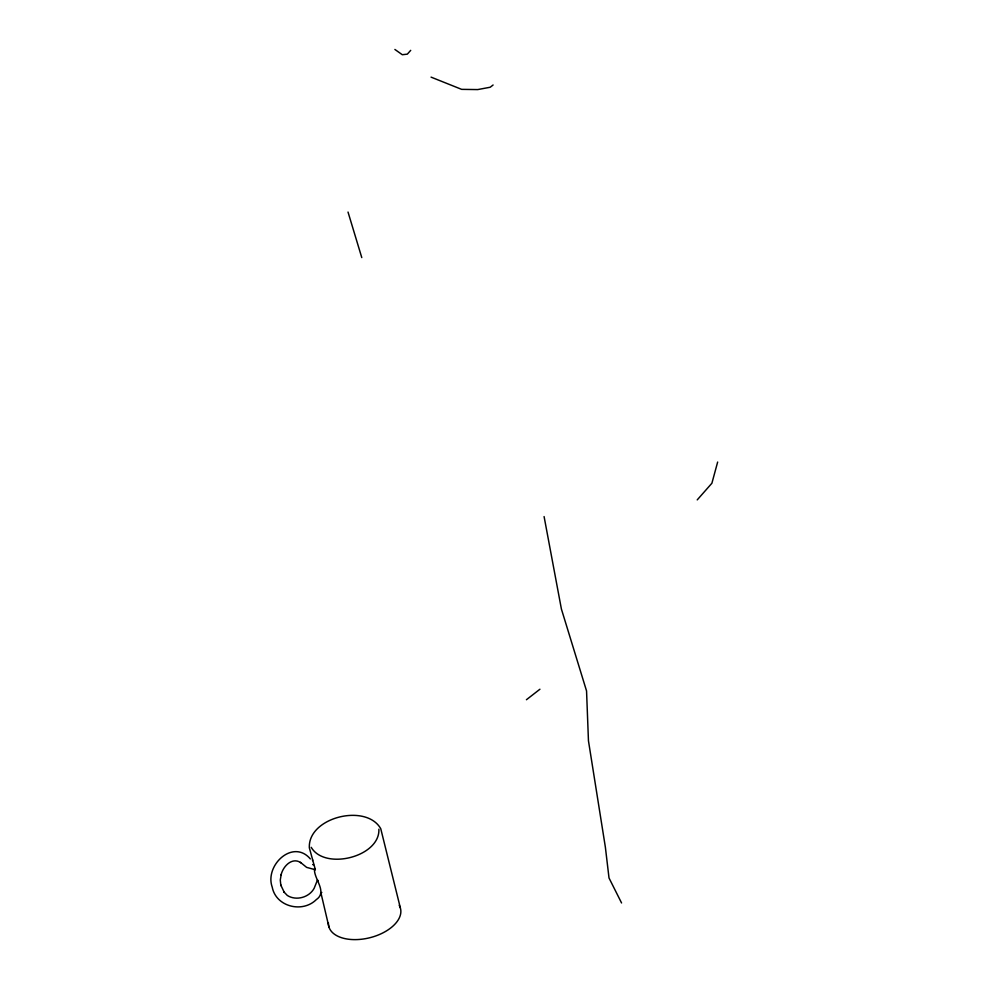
<?xml version="1.0" encoding="UTF-8"?>
<svg xmlns="http://www.w3.org/2000/svg" width="989" height="989" viewBox="0 0 989 989"><rect width="100%" height="100%" fill="white"/><g stroke="black" fill="none" stroke-linecap="round" stroke-linejoin="round"><path stroke-width="1.48" d="M310.336 858.922C292.892 838.425 264.384 865.523 272.222 887.121C275.943 906.851 302.51 913.354 316.307 899.607C328.002 891.67 313.34 878.591 314.514 868.676L315.355 869.69L309.347 847.82C307.777 817.322 366.078 802.907 380.753 828.708L400.335 907.84M312.611 859.812L312.499 860.566M717.655 462.048L711.895 483.238L697.22 499.89M318.038 881.174L317.531 879.876L314.168 888.27C309.236 897.443 296.156 901.115 287.305 895.453L283.88 891.843L284.288 892.424L280.703 884.883L280.851 885.6L280.283 880.012L281.222 874.338L281.074 874.931C283.138 865.956 292.41 856.808 300.903 862.754L300.433 862.334L306.627 867.378L315.182 869.69M321.808 892.387L321.128 893.178M410.707 50.352L407.332 54.148L402.3 54.716L394.883 49.45M321.091 893.586L328.929 926.94M493.091 85.005L490.21 87.242L477.699 89.579L461.64 89.356L431.056 77.13M526.42 699.73L539.932 689.222M621.562 902.969L609.014 877.972L605.379 847.239L588.455 740.798L586.551 690.952L561.406 609.039L544.086 516.567M311.214 847.313C324.825 870.753 380.135 856.857 378.886 829.215M348.017 212.054L361.776 257.597M399.21 905.306A36.964 20.992 -13.9 0 1 369.688 937.77A36.964 20.992 -13.9 0 1 328.397 922.836M313.525 864.695A15.861 13.055 -17.2 0 1 312.635 864.559"/></g></svg>
